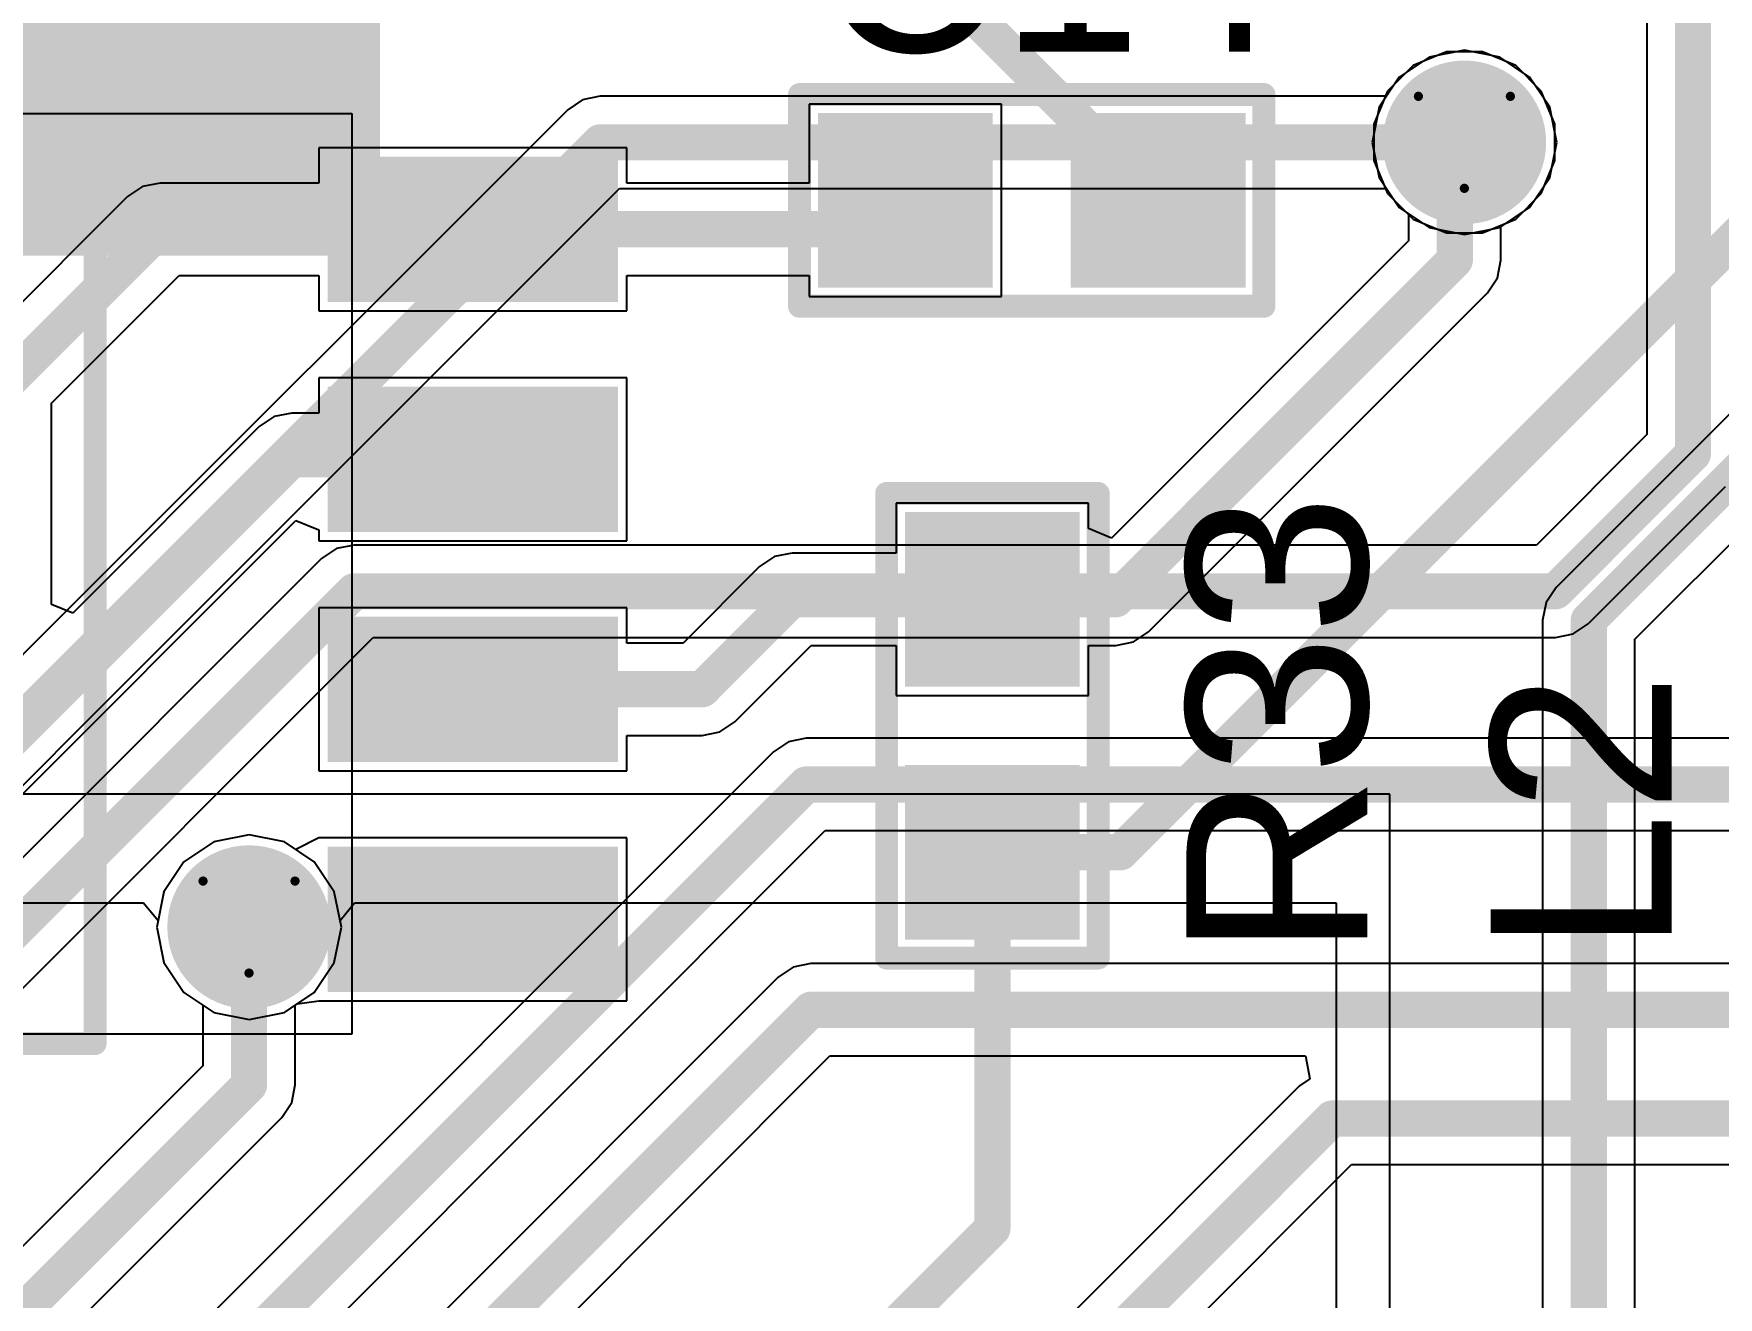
# Model space of a CAD drawing. Header units: inches. Extents: x -3 to 423, y -3 to 110.
# Drawn here: x 44.33 to 53.63, y 59.98 to 66.96 of the extents above; entities that cross this region are included whole.
import ezdxf

# ---------------------------------------------------------------- set-up
doc = ezdxf.new("R2010")
doc.units = ezdxf.units.IN
for name, color, linetype in [('Bottom Layer', 5, 'Continuous'), ('Bottom Overlay', 54, 'Continuous'), ('Bottom Paste', 16, 'Continuous'), ('Bottom Solder', 6, 'Continuous'), ('Drill Drawing', 1, 'Continuous'), ('Mechanical 15', 56, 'Continuous'), ('Mid Layer', 16, 'Continuous'), ('Mid Layer 2', 76, 'Continuous'), ('Top Layer', 1, 'Continuous'), ('Top Overlay', 2, 'Continuous'), ('Top Paste', 8, 'Continuous'), ('Top Solder', 216, 'Continuous'), ('Via Holes', 16, 'Continuous')]:
    doc.layers.add(name, color=color, linetype=linetype)
doc.styles.add('Arial', font='', dxfattribs={"height": 0.2})
doc.styles.get('Arial').set_extended_font_data('Arial')

# ---------------------------------------------------------------- blocks, each defined once
blk = doc.blocks.new('50SVPF68M_B_43')
at = {"layer": 'Bottom Layer'}
blk.add_hatch(color=5, dxfattribs=at).paths.add_polyline_path([(2.25, 0.825), (6.75, 0.825), (6.75, -0.825), (2.25, -0.825)])
at = {"layer": 'Bottom Paste'}
blk.add_hatch(color=16, dxfattribs=at).paths.add_polyline_path([(2.25, 0.825), (6.75, 0.825), (6.75, -0.825), (2.25, -0.825)])
at = {"layer": 'Bottom Solder'}
blk.add_hatch(color=6, dxfattribs=at).paths.add_polyline_path([(2.1992, 0.8758), (6.8008, 0.8758), (6.8008, -0.8758), (2.1992, -0.8758)])
at = {"layer": 'Bottom Overlay'}
for points in [[(5.2262, -5.2262, 0.127, 0.127, 0), (5.2262, -0.8524, 0.127, 0.127, 0)], [(-3.09, -5.2262, 0.127, 0.127, 0), (5.2262, -5.2262, 0.127, 0.127, 0)]]:
    blk.add_lwpolyline(points, format="xyseb", dxfattribs=at)
for points in [[(5.1945, -0.8524, 0.0635, 0.0635, 1), (5.258, -0.8524, 0.0635, 0.0635, 1)], [(5.1945, -5.2262, 0.0635, 0.0635, 1), (5.258, -5.2262, 0.0635, 0.0635, 1)], [(5.1945, -5.2262, 0.0635, 0.0635, 1), (5.258, -5.2262, 0.0635, 0.0635, 1)]]:
    blk.add_lwpolyline(points, format="xyseb", close=True, dxfattribs=at)
blk = doc.blocks.new('0603C_TBD_54')
at = {"layer": 'Top Layer'}
for points in [[(-0.381, 0.381), (0.381, 0.381), (0.381, -0.381), (-0.381, -0.381)], [(1.016, 0.381), (1.778, 0.381), (1.778, -0.381), (1.016, -0.381)]]:
    blk.add_hatch(color=1, dxfattribs=at).paths.add_polyline_path(points)
at = {"layer": 'Top Paste'}
for points in [[(-0.381, 0.381), (0.381, 0.381), (0.381, -0.381), (-0.381, -0.381)], [(1.016, 0.381), (1.778, 0.381), (1.778, -0.381), (1.016, -0.381)]]:
    blk.add_hatch(color=8, dxfattribs=at).paths.add_polyline_path(points)
at = {"layer": 'Top Solder'}
for points in [[(-0.4826, 0.4826), (0.4826, 0.4826), (0.4826, -0.4826), (-0.4826, -0.4826)], [(0.9144, 0.4826), (1.8796, 0.4826), (1.8796, -0.4826), (0.9144, -0.4826)]]:
    blk.add_hatch(color=216, dxfattribs=at).paths.add_polyline_path(points)
at = {"layer": 'Top Overlay'}
for points in [[(-0.5842, -0.5842, 0.127, 0.127, 0), (-0.5842, 0.5842, 0.127, 0.127, 0)], [(1.9812, 0.5842, 0.127, 0.127, 0), (-0.5842, 0.5842, 0.127, 0.127, 0)], [(1.9812, -0.5842, 0.127, 0.127, 0), (1.9812, 0.5842, 0.127, 0.127, 0)], [(1.9812, -0.5842, 0.127, 0.127, 0), (-0.5842, -0.5842, 0.127, 0.127, 0)]]:
    blk.add_lwpolyline(points, format="xyseb", dxfattribs=at)
for points in [[(-0.61595, 0.5842, 0.0635, 0.0635, 1), (-0.55245, 0.5842, 0.0635, 0.0635, 1)], [(-0.61595, 0.5842, 0.0635, 0.0635, 1), (-0.55245, 0.5842, 0.0635, 0.0635, 1)], [(1.94945, 0.5842, 0.0635, 0.0635, 1), (2.01295, 0.5842, 0.0635, 0.0635, 1)], [(1.94945, 0.5842, 0.0635, 0.0635, 1), (2.01295, 0.5842, 0.0635, 0.0635, 1)], [(-0.61595, -0.5842, 0.0635, 0.0635, 1), (-0.55245, -0.5842, 0.0635, 0.0635, 1)], [(-0.61595, -0.5842, 0.0635, 0.0635, 1), (-0.55245, -0.5842, 0.0635, 0.0635, 1)], [(1.94945, -0.5842, 0.0635, 0.0635, 1), (2.01295, -0.5842, 0.0635, 0.0635, 1)], [(1.94945, -0.5842, 0.0635, 0.0635, 1), (2.01295, -0.5842, 0.0635, 0.0635, 1)]]:
    blk.add_lwpolyline(points, format="xyseb", close=True, dxfattribs=at)
blk = doc.blocks.new('SOIC8_1_27_5X4MM_56')
at = {"layer": 'Top Layer'}
for points in [[(-2.205, 2), (-2.205, 3.4), (-1.605, 3.4), (-1.605, 2)], [(-0.935, 2), (-0.935, 3.4), (-0.335, 3.4), (-0.335, 2)], [(0.335, 2), (0.335, 3.4), (0.935, 3.4), (0.935, 2)], [(1.605, 2), (1.605, 3.4), (2.205, 3.4), (2.205, 2)], [(-2.205, -3.4), (-2.205, -2), (-1.605, -2), (-1.605, -3.4)], [(-0.935, -3.4), (-0.935, -2), (-0.335, -2), (-0.335, -3.4)], [(0.335, -3.4), (0.335, -2), (0.935, -2), (0.935, -3.4)], [(1.605, -3.4), (1.605, -2), (2.205, -2), (2.205, -3.4)]]:
    blk.add_hatch(color=1, dxfattribs=at).paths.add_polyline_path(points)
at = {"layer": 'Top Paste'}
for points in [[(-2.205, 2), (-2.205, 3.4), (-1.605, 3.4), (-1.605, 2)], [(-0.935, 2), (-0.935, 3.4), (-0.335, 3.4), (-0.335, 2)], [(0.335, 2), (0.335, 3.4), (0.935, 3.4), (0.935, 2)], [(1.605, 2), (1.605, 3.4), (2.205, 3.4), (2.205, 2)], [(-2.205, -3.4), (-2.205, -2), (-1.605, -2), (-1.605, -3.4)], [(-0.935, -3.4), (-0.935, -2), (-0.335, -2), (-0.335, -3.4)], [(0.335, -3.4), (0.335, -2), (0.935, -2), (0.935, -3.4)], [(1.605, -3.4), (1.605, -2), (2.205, -2), (2.205, -3.4)]]:
    blk.add_hatch(color=8, dxfattribs=at).paths.add_polyline_path(points)
at = {"layer": 'Top Solder'}
for points in [[(-2.3066, 1.8984), (-2.3066, 3.5016), (-1.5034, 3.5016), (-1.5034, 1.8984)], [(-1.0366, 1.8984), (-1.0366, 3.5016), (-0.2334, 3.5016), (-0.2334, 1.8984)], [(0.2334, 1.8984), (0.2334, 3.5016), (1.0366, 3.5016), (1.0366, 1.8984)], [(1.5034, 1.8984), (1.5034, 3.5016), (2.3066, 3.5016), (2.3066, 1.8984)], [(-2.3066, -3.5016), (-2.3066, -1.8984), (-1.5034, -1.8984), (-1.5034, -3.5016)], [(-1.0366, -3.5016), (-1.0366, -1.8984), (-0.2334, -1.8984), (-0.2334, -3.5016)], [(0.2334, -3.5016), (0.2334, -1.8984), (1.0366, -1.8984), (1.0366, -3.5016)], [(1.5034, -3.5016), (1.5034, -1.8984), (2.3066, -1.8984), (2.3066, -3.5016)]]:
    blk.add_hatch(color=216, dxfattribs=at).paths.add_polyline_path(points)
at = {"layer": 'Mechanical 15'}
for p, q in [((-2.5446, -2.0356), (-2.5446, 2.032)), ((-2.5446, 2.032), (2.54, 2.032)), ((2.54, 2.032), (2.54, -2.0356)), ((2.54, -2.0356), (-2.5446, -2.0356))]:
    blk.add_line(p, q, dxfattribs=at)
at = {"layer": 'Top Overlay'}
for points in [[(-2.5, -1.2689, 0.127, 0.127, 0), (-2.5, 2, 0.127, 0.127, 0)], [(-2.3, 2, 0.127, 0.127, 0), (-2.5, 2, 0.127, 0.127, 0)], [(-1.7689, -2, 0.127, 0.127, 0), (-2.5, -1.2689, 0.127, 0.127, 0)]]:
    blk.add_lwpolyline(points, format="xyseb", dxfattribs=at)
for points, format in [([(-2.5318, 2, 0.0635, 0.0635, 1), (-2.4683, 2, 0.0635, 0.0635, 1)], "xyseb"), ([(-2.5318, 2, 0.0635, 0.0635, 1), (-2.4683, 2, 0.0635, 0.0635, 1)], "xyseb"), ([(-2.3318, 2, 0.0635, 0.0635, 1), (-2.2683, 2, 0.0635, 0.0635, 1)], "xyseb"), ([(-2.5318, -1.2689, 0.0635, 0.0635, 1), (-2.4683, -1.2689, 0.0635, 0.0635, 1)], "xyseb"), ([(-2.5318, -1.2689, 0.0635, 0.0635, 1), (-2.4683, -1.2689, 0.0635, 0.0635, 1)], "xyseb"), ([(-2.5908, -2.032, 1), (-3.2512, -2.032, 1)], "xyb"), ([(-2.9238, -2.1, 0.1524, 0.1524, 1), (-3.0762, -2.1, 0.1524, 0.1524, 1)], "xyseb"), ([(-1.8007, -2, 0.0635, 0.0635, 1), (-1.7372, -2, 0.0635, 0.0635, 1)], "xyseb"), ([(-3.2512, -2.032, 1), (-3.2512, -2.032, 1)], "xyb"), ([(-3.1143, -2.1, 0.0762, 0.0762, 1), (-3.0381, -2.1, 0.0762, 0.0762, 1)], "xyseb"), ([(-2.9619, -2.1, 0.0762, 0.0762, 1), (-2.8857, -2.1, 0.0762, 0.0762, 1)], "xyseb"), ([(-2.5908, -2.032, 1), (-2.5908, -2.032, 1)], "xyb")]:
    blk.add_lwpolyline(points, format=format, close=True, dxfattribs=at)
blk = doc.blocks.new('0603C_TBD_57')
at = {"layer": 'Top Layer'}
for points in [[(-0.381, 0.381), (0.381, 0.381), (0.381, -0.381), (-0.381, -0.381)], [(1.016, 0.381), (1.778, 0.381), (1.778, -0.381), (1.016, -0.381)]]:
    blk.add_hatch(color=1, dxfattribs=at).paths.add_polyline_path(points)
at = {"layer": 'Top Paste'}
for points in [[(-0.381, 0.381), (0.381, 0.381), (0.381, -0.381), (-0.381, -0.381)], [(1.016, 0.381), (1.778, 0.381), (1.778, -0.381), (1.016, -0.381)]]:
    blk.add_hatch(color=8, dxfattribs=at).paths.add_polyline_path(points)
at = {"layer": 'Top Solder'}
for points in [[(-0.4826, 0.4826), (0.4826, 0.4826), (0.4826, -0.4826), (-0.4826, -0.4826)], [(0.9144, 0.4826), (1.8796, 0.4826), (1.8796, -0.4826), (0.9144, -0.4826)]]:
    blk.add_hatch(color=216, dxfattribs=at).paths.add_polyline_path(points)
at = {"layer": 'Top Overlay'}
for points in [[(-0.5842, -0.5842, 0.127, 0.127, 0), (-0.5842, 0.5842, 0.127, 0.127, 0)], [(-0.5842, 0.5842, 0.127, 0.127, 0), (1.9812, 0.5842, 0.127, 0.127, 0)], [(1.9812, -0.5842, 0.127, 0.127, 0), (1.9812, 0.5842, 0.127, 0.127, 0)], [(-0.5842, -0.5842, 0.127, 0.127, 0), (1.9812, -0.5842, 0.127, 0.127, 0)]]:
    blk.add_lwpolyline(points, format="xyseb", dxfattribs=at)
for points in [[(-0.61595, 0.5842, 0.0635, 0.0635, 1), (-0.55245, 0.5842, 0.0635, 0.0635, 1)], [(-0.61595, 0.5842, 0.0635, 0.0635, 1), (-0.55245, 0.5842, 0.0635, 0.0635, 1)], [(1.94945, 0.5842, 0.0635, 0.0635, 1), (2.01295, 0.5842, 0.0635, 0.0635, 1)], [(1.94945, 0.5842, 0.0635, 0.0635, 1), (2.01295, 0.5842, 0.0635, 0.0635, 1)], [(-0.61595, -0.5842, 0.0635, 0.0635, 1), (-0.55245, -0.5842, 0.0635, 0.0635, 1)], [(-0.61595, -0.5842, 0.0635, 0.0635, 1), (-0.55245, -0.5842, 0.0635, 0.0635, 1)], [(1.94945, -0.5842, 0.0635, 0.0635, 1), (2.01295, -0.5842, 0.0635, 0.0635, 1)], [(1.94945, -0.5842, 0.0635, 0.0635, 1), (2.01295, -0.5842, 0.0635, 0.0635, 1)]]:
    blk.add_lwpolyline(points, format="xyseb", close=True, dxfattribs=at)

msp = doc.modelspace()

# ---------------------------------------------------------------- hatches: boundary and pattern name
at = {"layer": 'Bottom Layer'}
h = msp.add_hatch(color=5, dxfattribs=at)
edge = h.paths.add_edge_path()
edge.add_arc((52.23, 66.36), 0.35, 0, 360)
h = msp.add_hatch(color=5, dxfattribs=at)
edge = h.paths.add_edge_path()
edge.add_arc((45.5168, 62.0268), 0.35, 0, 360)
at = {"layer": 'Bottom Solder'}
h = msp.add_hatch(color=6, dxfattribs=at)
edge = h.paths.add_edge_path()
edge.add_arc((52.23, 66.36), 0.4516, 0, 360)
h = msp.add_hatch(color=6, dxfattribs=at)
edge = h.paths.add_edge_path()
edge.add_arc((45.5168, 62.0268), 0.4516, 0, 360)
at = {"layer": 'Mid Layer'}
h = msp.add_hatch(color=16, dxfattribs=at)
edge = h.paths.add_edge_path()
edge.add_arc((52.23, 66.36), 0.35, 0, 360)
h = msp.add_hatch(color=16, dxfattribs=at)
edge = h.paths.add_edge_path()
edge.add_arc((45.5168, 62.0268), 0.35, 0, 360)
at = {"layer": 'Mid Layer 2'}
h = msp.add_hatch(color=76, dxfattribs=at)
edge = h.paths.add_edge_path()
edge.add_arc((52.23, 66.36), 0.35, 0, 360)
h = msp.add_hatch(color=76, dxfattribs=at)
edge = h.paths.add_edge_path()
edge.add_arc((45.5168, 62.0268), 0.35, 0, 360)
at = {"layer": 'Top Layer'}
h = msp.add_hatch(color=1, dxfattribs=at)
edge = h.paths.add_edge_path()
edge.add_arc((52.23, 66.36), 0.35, 0, 360)
h = msp.add_hatch(color=1, dxfattribs=at)
edge = h.paths.add_edge_path()
edge.add_arc((45.5168, 62.0268), 0.35, 0, 360)
at = {"layer": 'Top Solder'}
h = msp.add_hatch(color=216, dxfattribs=at)
edge = h.paths.add_edge_path()
edge.add_arc((52.23, 66.36), 0.4516, 0, 360)
h = msp.add_hatch(color=216, dxfattribs=at)
edge = h.paths.add_edge_path()
edge.add_arc((45.5168, 62.0268), 0.4516, 0, 360)
at = {"layer": 'Via Holes'}
h = msp.add_hatch(color=7, dxfattribs=at)
edge = h.paths.add_edge_path()
edge.add_arc((52.23, 66.36), 0.25, 0, 360)
h = msp.add_hatch(color=7, dxfattribs=at)
edge = h.paths.add_edge_path()
edge.add_arc((45.5168, 62.0268), 0.25, 0, 360)

# ---------------------------------------------------------------- linework, layer by layer
at = {"layer": 'Bottom Layer'}
for p, q in [((53.2375, 67.3235), (53.2375, 64.746)), ((52.0349, 66.831), (51.8695, 66.7205)), ((52.23, 66.8698), (52.0349, 66.831)), ((52.4251, 66.831), (52.23, 66.8698)), ((52.5905, 66.7205), (52.4251, 66.831)), ((51.8695, 66.7205), (51.799, 66.6149)), ((52.701, 66.5551), (52.5905, 66.7205)), ((47.2768, 66.5402), (44.4168, 63.6802)), ((47.3595, 66.5955), (47.2768, 66.5402)), ((47.4571, 66.6149), (47.3595, 66.5955)), ((51.799, 66.6149), (47.4571, 66.6149)), ((52.7398, 66.36), (52.701, 66.5551)), ((52.701, 66.1649), (52.7398, 66.36)), ((52.5905, 65.9995), (52.701, 66.1649)), ((44.7773, 63.3198), (47.5627, 66.1051)), ((47.5627, 66.1051), (51.799, 66.1051)), ((51.799, 66.1051), (51.8695, 65.9995)), ((51.8695, 65.9995), (52.0349, 65.889)), ((52.4251, 65.889), (52.5905, 65.9995)), ((52.0349, 65.889), (52.23, 65.8502)), ((52.23, 65.8502), (52.4251, 65.889)), ((53.2375, 64.746), (52.6274, 64.1359)), ((52.9132, 63.7008), (53.6726, 64.4602)), ((45.9997, 64.1165), (45.917, 64.0612)), ((46.0973, 64.1359), (45.9997, 64.1165)), ((52.6274, 64.1359), (46.0973, 64.1359)), ((45.917, 64.0612), (43.0598, 61.204)), ((44.4168, 63.6802), (41.3122, 60.5756)), ((52.8305, 63.6455), (52.9132, 63.7008)), ((43.4949, 60.9182), (46.2028, 63.6261)), ((46.2028, 63.6261), (52.733, 63.6261)), ((52.733, 63.6261), (52.8305, 63.6455)), ((41.5449, 60.0873), (44.7773, 63.3198)), ((48.4967, 63.0497), (48.414, 62.9944)), ((48.5942, 63.0691), (48.4967, 63.0497)), ((53.9489, 63.0691), (48.5942, 63.0691)), ((48.414, 62.9944), (42.4722, 57.0527)), ((42.7049, 56.5644), (48.6998, 62.5593)), ((45.5168, 62.5366), (45.3217, 62.4978)), ((45.7119, 62.4978), (45.5168, 62.5366)), ((48.6998, 62.5593), (53.9489, 62.5593)), ((45.3217, 62.4978), (45.1563, 62.3873)), ((45.8773, 62.3873), (45.7119, 62.4978)), ((45.1563, 62.3873), (45.0458, 62.2219)), ((45.9878, 62.2219), (45.8773, 62.3873)), ((45.0458, 62.2219), (45.007, 62.0268)), ((46.0266, 62.0268), (45.9878, 62.2219)), ((45.007, 62.0268), (45.0458, 61.8317)), ((45.9878, 61.8317), (46.0266, 62.0268)), ((45.0458, 61.8317), (45.1563, 61.6663)), ((45.8773, 61.6663), (45.9878, 61.8317)), ((48.5225, 61.8055), (48.4398, 61.7502)), ((48.62, 61.8249), (48.5225, 61.8055)), ((54.1291, 61.8249), (48.62, 61.8249)), ((48.4398, 61.7502), (42.8498, 56.1602)), ((45.1563, 61.6663), (45.2619, 61.5958)), ((45.7717, 61.5958), (45.8773, 61.6663)), ((45.2619, 61.5958), (45.2619, 61.2609)), ((45.7717, 61.1553), (45.7717, 61.5958)), ((43.2849, 55.8744), (48.7256, 61.3151)), ((45.2619, 61.2609), (43.8414, 59.8404)), ((48.7256, 61.3151), (51.3521, 61.3151)), ((51.3521, 61.3151), (51.3764, 61.1881)), ((45.7523, 61.0577), (45.7717, 61.1553)), ((51.3198, 61.1502), (47.1598, 56.9902)), ((51.3764, 61.1881), (51.3198, 61.1502)), ((45.697, 60.975), (45.7523, 61.0577)), ((42.3549, 57.6329), (45.697, 60.975)), ((48.0326, 57.1421), (51.6056, 60.7151)), ((51.6056, 60.7151), (54.9273, 60.7151))]:
    msp.add_line(p, q, dxfattribs=at)
for points in [[(53.4924, 64.6404, 0.2, 0.2, 0), (53.4924, 67.4291, 0.2, 0.2, 0)], [(44.5971, 63.5, 0.2, 0.2, 0), (47.4571, 66.36, 0.2, 0.2, 0)], [(47.4571, 66.36, 0.2, 0.2, 0), (52.23, 66.36, 0.2, 0.2, 0)], [(52.733, 63.881, 0.2, 0.2, 0), (53.4924, 64.6404, 0.2, 0.2, 0)], [(43.24, 61.0237, 0.2, 0.2, 0), (46.0973, 63.881, 0.2, 0.2, 0)], [(46.0973, 63.881, 0.2, 0.2, 0), (52.733, 63.881, 0.2, 0.2, 0)], [(41.29, 60.1929, 0.2, 0.2, 0), (44.5971, 63.5, 0.2, 0.2, 0)], [(42.45, 56.67, 0.2, 0.2, 0), (48.5942, 62.8142, 0.2, 0.2, 0)], [(48.5942, 62.8142, 0.2, 0.2, 0), (54.3799, 62.8142, 0.2, 0.2, 0)], [(45.5168, 61.1553, 0.2, 0.2, 0), (45.5168, 62.0268, 0.2, 0.2, 0)], [(43.03, 55.98, 0.2, 0.2, 0), (48.62, 61.57, 0.2, 0.2, 0)], [(48.62, 61.57, 0.2, 0.2, 0), (54.5601, 61.57, 0.2, 0.2, 0)], [(42.1, 57.7385, 0.2, 0.2, 0), (45.5168, 61.1553, 0.2, 0.2, 0)], [(47.34, 56.81, 0.2, 0.2, 0), (51.5, 60.97, 0.2, 0.2, 0)], [(51.5, 60.97, 0.2, 0.2, 0), (52.25, 60.97, 0.2, 0.2, 0)], [(52.25, 60.97, 0.2, 0.2, 0), (54.9273, 60.97, 0.2, 0.2, 0)]]:
    msp.add_lwpolyline(points, format="xyseb", dxfattribs=at)
for points in [[(47.4071, 66.36, 0.1, 0.1, 1), (47.5071, 66.36, 0.1, 0.1, 1)], [(47.4071, 66.36, 0.1, 0.1, 1), (47.5071, 66.36, 0.1, 0.1, 1)], [(52.18, 66.36, 0.1, 0.1, 1), (52.28, 66.36, 0.1, 0.1, 1)], [(53.4424, 64.6404, 0.1, 0.1, 1), (53.5424, 64.6404, 0.1, 0.1, 1)], [(53.4424, 64.6404, 0.1, 0.1, 1), (53.5424, 64.6404, 0.1, 0.1, 1)], [(46.0473, 63.881, 0.1, 0.1, 1), (46.1473, 63.881, 0.1, 0.1, 1)], [(46.0473, 63.881, 0.1, 0.1, 1), (46.1473, 63.881, 0.1, 0.1, 1)], [(52.683, 63.881, 0.1, 0.1, 1), (52.783, 63.881, 0.1, 0.1, 1)], [(52.683, 63.881, 0.1, 0.1, 1), (52.783, 63.881, 0.1, 0.1, 1)], [(44.5471, 63.5, 0.1, 0.1, 1), (44.6471, 63.5, 0.1, 0.1, 1)], [(44.5471, 63.5, 0.1, 0.1, 1), (44.6471, 63.5, 0.1, 0.1, 1)], [(48.5442, 62.8142, 0.1, 0.1, 1), (48.6442, 62.8142, 0.1, 0.1, 1)], [(48.5442, 62.8142, 0.1, 0.1, 1), (48.6442, 62.8142, 0.1, 0.1, 1)], [(45.4668, 62.0268, 0.1, 0.1, 1), (45.5668, 62.0268, 0.1, 0.1, 1)], [(48.57, 61.57, 0.1, 0.1, 1), (48.67, 61.57, 0.1, 0.1, 1)], [(48.57, 61.57, 0.1, 0.1, 1), (48.67, 61.57, 0.1, 0.1, 1)], [(45.4668, 61.1553, 0.1, 0.1, 1), (45.5668, 61.1553, 0.1, 0.1, 1)], [(45.4668, 61.1553, 0.1, 0.1, 1), (45.5668, 61.1553, 0.1, 0.1, 1)], [(51.45, 60.97, 0.1, 0.1, 1), (51.55, 60.97, 0.1, 0.1, 1)], [(51.45, 60.97, 0.1, 0.1, 1), (51.55, 60.97, 0.1, 0.1, 1)], [(52.2, 60.97, 0.1, 0.1, 1), (52.3, 60.97, 0.1, 0.1, 1)], [(52.2, 60.97, 0.1, 0.1, 1), (52.3, 60.97, 0.1, 0.1, 1)]]:
    msp.add_lwpolyline(points, format="xyseb", close=True, dxfattribs=at)
at = {"layer": 'Drill Drawing'}
for points in [[(51.976, 66.614, 0.0508, 0.0508, 0), (52.484, 66.614, 0.0508, 0.0508, 0)], [(51.976, 66.614, 0.0508, 0.0508, 0), (52.23, 66.106, 0.0508, 0.0508, 0)], [(52.23, 66.106, 0.0508, 0.0508, 0), (52.484, 66.614, 0.0508, 0.0508, 0)], [(45.2628, 62.2808, 0.0508, 0.0508, 0), (45.7708, 62.2808, 0.0508, 0.0508, 0)], [(45.2628, 62.2808, 0.0508, 0.0508, 0), (45.5168, 61.7728, 0.0508, 0.0508, 0)], [(45.5168, 61.7728, 0.0508, 0.0508, 0), (45.7708, 62.2808, 0.0508, 0.0508, 0)]]:
    msp.add_lwpolyline(points, format="xyseb", dxfattribs=at)
for points in [[(51.9633, 66.614, 0.0254, 0.0254, 1), (51.9887, 66.614, 0.0254, 0.0254, 1)], [(51.9633, 66.614, 0.0254, 0.0254, 1), (51.9887, 66.614, 0.0254, 0.0254, 1)], [(52.4713, 66.614, 0.0254, 0.0254, 1), (52.4967, 66.614, 0.0254, 0.0254, 1)], [(52.4713, 66.614, 0.0254, 0.0254, 1), (52.4967, 66.614, 0.0254, 0.0254, 1)], [(52.2173, 66.106, 0.0254, 0.0254, 1), (52.2427, 66.106, 0.0254, 0.0254, 1)], [(52.2173, 66.106, 0.0254, 0.0254, 1), (52.2427, 66.106, 0.0254, 0.0254, 1)], [(45.2501, 62.2808, 0.0254, 0.0254, 1), (45.2755, 62.2808, 0.0254, 0.0254, 1)], [(45.2501, 62.2808, 0.0254, 0.0254, 1), (45.2755, 62.2808, 0.0254, 0.0254, 1)], [(45.7581, 62.2808, 0.0254, 0.0254, 1), (45.7835, 62.2808, 0.0254, 0.0254, 1)], [(45.7581, 62.2808, 0.0254, 0.0254, 1), (45.7835, 62.2808, 0.0254, 0.0254, 1)], [(45.5041, 61.7728, 0.0254, 0.0254, 1), (45.5295, 61.7728, 0.0254, 0.0254, 1)], [(45.5041, 61.7728, 0.0254, 0.0254, 1), (45.5295, 61.7728, 0.0254, 0.0254, 1)]]:
    msp.add_lwpolyline(points, format="xyseb", close=True, dxfattribs=at)
at = {"layer": 'Mid Layer'}
for p, q in [((52.0349, 66.831), (51.8695, 66.7205)), ((52.23, 66.8698), (52.0349, 66.831)), ((52.4251, 66.831), (52.23, 66.8698)), ((52.5905, 66.7205), (52.4251, 66.831)), ((51.8695, 66.7205), (51.759, 66.5551)), ((52.701, 66.5551), (52.5905, 66.7205)), ((51.759, 66.5551), (51.7202, 66.36)), ((52.7398, 66.36), (52.701, 66.5551)), ((51.7202, 66.36), (51.759, 66.1649)), ((52.701, 66.1649), (52.7398, 66.36)), ((51.759, 66.1649), (51.8695, 65.9995)), ((52.5905, 65.9995), (52.701, 66.1649)), ((51.8695, 65.9995), (52.0349, 65.889)), ((52.4251, 65.889), (52.5905, 65.9995)), ((52.0349, 65.889), (52.23, 65.8502)), ((52.23, 65.8502), (52.4251, 65.889)), ((45.5168, 62.5366), (45.3217, 62.4978)), ((45.7119, 62.4978), (45.5168, 62.5366)), ((45.3217, 62.4978), (45.1563, 62.3873)), ((45.8773, 62.3873), (45.7119, 62.4978)), ((45.1563, 62.3873), (45.0458, 62.2219)), ((45.9878, 62.2219), (45.8773, 62.3873)), ((45.0458, 62.2219), (45.007, 62.0268)), ((46.0266, 62.0268), (45.9878, 62.2219)), ((45.007, 62.0268), (45.0458, 61.8317)), ((45.9878, 61.8317), (46.0266, 62.0268)), ((45.0458, 61.8317), (45.1563, 61.6663)), ((45.8773, 61.6663), (45.9878, 61.8317)), ((45.1563, 61.6663), (45.3217, 61.5558)), ((45.7119, 61.5558), (45.8773, 61.6663)), ((45.3217, 61.5558), (45.5168, 61.517)), ((45.5168, 61.517), (45.7119, 61.5558))]:
    msp.add_line(p, q, dxfattribs=at)
at = {"layer": 'Mid Layer 2'}
for p, q in [((52.1305, 66.86), (51.9468, 66.7839)), ((52.3295, 66.86), (52.1305, 66.86)), ((52.5132, 66.7839), (52.3295, 66.86)), ((51.9468, 66.7839), (51.8061, 66.6432)), ((52.6539, 66.6432), (52.5132, 66.7839)), ((51.8061, 66.6432), (51.73, 66.4595)), ((52.73, 66.4595), (52.6539, 66.6432)), ((51.73, 66.4595), (51.73, 66.2605)), ((52.73, 66.2605), (52.73, 66.4595)), ((51.73, 66.2605), (51.8061, 66.0768)), ((52.6539, 66.0768), (52.73, 66.2605)), ((51.8061, 66.0768), (51.9468, 65.9361)), ((52.5132, 65.9361), (52.6539, 66.0768)), ((51.9468, 65.9361), (52.1305, 65.86)), ((52.3295, 65.86), (52.5132, 65.9361)), ((52.1305, 65.86), (52.3295, 65.86)), ((51.8188, 62.76), (40.3772, 62.76)), ((51.8188, 54.1989), (51.8188, 62.76)), ((37.24, 62.1605), (44.9335, 62.1605)), ((44.9335, 62.1605), (45.0141, 62.0624)), ((46.0195, 62.0624), (46.1001, 62.1605)), ((46.1001, 62.1605), (51.5215, 62.1605)), ((51.5215, 62.1605), (51.5215, 54.5446)), ((45.0141, 62.0624), (45.007, 62.0268)), ((45.007, 62.0268), (45.0458, 61.8317)), ((45.9878, 61.8317), (46.0266, 62.0268)), ((46.0266, 62.0268), (46.0195, 62.0624)), ((45.0458, 61.8317), (45.1563, 61.6663)), ((45.8773, 61.6663), (45.9878, 61.8317)), ((45.1563, 61.6663), (45.3217, 61.5558)), ((45.7119, 61.5558), (45.8773, 61.6663)), ((45.3217, 61.5558), (45.5168, 61.517)), ((45.5168, 61.517), (45.7119, 61.5558))]:
    msp.add_line(p, q, dxfattribs=at)
at = {"layer": 'Top Layer'}
for p, q in [((56.3651, 67.53), (52.7368, 63.9016)), ((53.1719, 63.6158), (56.8002, 67.2441)), ((52.0349, 66.831), (51.8695, 66.7205)), ((52.23, 66.8698), (52.0349, 66.831)), ((52.4251, 66.831), (52.23, 66.8698)), ((52.5905, 66.7205), (52.4251, 66.831)), ((51.8695, 66.7205), (51.759, 66.5551)), ((52.701, 66.5551), (52.5905, 66.7205)), ((49.6725, 66.5703), (48.6105, 66.5703)), ((48.6105, 66.5703), (48.6105, 66.1349)), ((49.6725, 65.5083), (49.6725, 66.5703)), ((51.759, 66.5551), (51.7202, 66.36)), ((52.7398, 66.36), (52.701, 66.5551)), ((51.7202, 66.36), (51.759, 66.1649)), ((52.701, 66.1649), (52.7398, 66.36)), ((47.603, 66.33), (45.903, 66.33)), ((45.903, 66.33), (45.903, 66.1349)), ((47.603, 66.1349), (47.603, 66.33)), ((51.759, 66.1649), (51.8695, 65.9995)), ((52.5905, 65.9995), (52.701, 66.1649)), ((44.9281, 66.1155), (44.8454, 66.0602)), ((45.0257, 66.1349), (44.9281, 66.1155)), ((45.903, 66.1349), (45.0257, 66.1349)), ((48.6105, 66.1349), (47.603, 66.1349)), ((44.8454, 66.0602), (43.9904, 65.2052)), ((51.8695, 65.9995), (51.9221, 65.9644)), ((52.4319, 65.8936), (52.5905, 65.9995)), ((51.9221, 65.9644), (51.9221, 65.8156)), ((52.4319, 65.71), (52.4319, 65.8936)), ((51.9221, 65.8156), (50.281, 64.1745)), ((52.4125, 65.6125), (52.4319, 65.71)), ((44.4255, 64.9194), (45.1312, 65.6251)), ((45.1312, 65.6251), (45.903, 65.6251)), ((45.903, 65.6251), (45.903, 65.43)), ((47.603, 65.43), (47.603, 65.6251)), ((47.603, 65.6251), (48.6105, 65.6251)), ((48.6105, 65.6251), (48.6105, 65.5083)), ((52.3572, 65.5298), (52.4125, 65.6125)), ((50.4842, 63.6568), (52.3572, 65.5298)), ((45.903, 65.43), (47.603, 65.43)), ((48.6105, 65.5083), (49.6725, 65.5083)), ((47.603, 65.06), (45.903, 65.06)), ((45.903, 65.06), (45.903, 64.8649)), ((47.603, 64.16), (47.603, 65.06)), ((44.4255, 63.8089), (44.4255, 64.9194)), ((45.753, 64.8649), (45.6555, 64.8455)), ((45.903, 64.8649), (45.753, 64.8649)), ((45.5728, 64.7902), (44.5428, 63.7603)), ((45.6555, 64.8455), (45.5728, 64.7902)), ((50.154, 64.368), (49.092, 64.368)), ((49.092, 64.368), (49.092, 64.0919)), ((50.154, 64.2271), (50.154, 64.368)), ((44.1299, 62.6264), (45.776, 64.2725)), ((45.776, 64.2725), (45.903, 64.2199)), ((45.903, 64.2199), (45.903, 64.16)), ((50.281, 64.1745), (50.154, 64.2271)), ((45.903, 64.16), (47.603, 64.16)), ((48.4189, 64.0725), (48.3362, 64.0172)), ((48.5165, 64.0919), (48.4189, 64.0725)), ((49.092, 64.0919), (48.5165, 64.0919)), ((48.3362, 64.0172), (47.9139, 63.5949)), ((52.7368, 63.9016), (52.6815, 63.8189)), ((44.5428, 63.7603), (44.4255, 63.8089)), ((47.603, 63.79), (45.903, 63.79)), ((45.903, 63.79), (45.903, 62.89)), ((47.603, 63.5949), (47.603, 63.79)), ((52.6815, 63.8189), (52.6621, 63.7214)), ((50.4016, 63.6015), (50.4842, 63.6568)), ((52.6621, 63.7214), (52.6621, 59.761)), ((47.9139, 63.5949), (47.603, 63.5949)), ((48.1997, 63.1598), (48.6221, 63.5821)), ((48.6221, 63.5821), (49.092, 63.5821)), ((49.092, 63.5821), (49.092, 63.306)), ((50.154, 63.306), (50.154, 63.5821)), ((50.154, 63.5821), (50.304, 63.5821)), ((50.304, 63.5821), (50.4016, 63.6015)), ((53.1719, 59.761), (53.1719, 63.6158)), ((49.092, 63.306), (50.154, 63.306)), ((48.0195, 63.0851), (48.117, 63.1045)), ((48.117, 63.1045), (48.1997, 63.1598)), ((47.603, 62.89), (47.603, 63.0851)), ((47.603, 63.0851), (48.0195, 63.0851)), ((45.903, 62.89), (47.603, 62.89)), ((45.5168, 62.5366), (45.3217, 62.4978)), ((45.7119, 62.4978), (45.5168, 62.5366)), ((45.3217, 62.4978), (45.1563, 62.3873)), ((45.776, 62.4549), (45.7119, 62.4978)), ((45.903, 62.52), (45.776, 62.4549)), ((47.603, 62.52), (45.903, 62.52)), ((45.903, 62.52), (45.903, 62.52)), ((47.603, 61.62), (47.603, 62.52)), ((45.1563, 62.3873), (45.0458, 62.2219)), ((45.0458, 62.2219), (45.007, 62.0268)), ((45.007, 62.0268), (45.0458, 61.8317)), ((45.0458, 61.8317), (45.1563, 61.6663)), ((45.1563, 61.6663), (45.3217, 61.5558)), ((45.7119, 61.5558), (45.7829, 61.6033)), ((45.7829, 61.6033), (45.903, 61.62)), ((45.903, 61.62), (45.903, 61.62)), ((45.903, 61.62), (45.903, 61.62)), ((45.903, 61.62), (47.603, 61.62)), ((45.3217, 61.5558), (45.5168, 61.517)), ((45.5168, 61.517), (45.7119, 61.5558))]:
    msp.add_line(p, q, dxfattribs=at)
for points in [[(50.33, 62.44, 0.2, 0.2, 0), (55.97, 68.08, 0.2, 0.2, 0)], [(52.917, 63.7214, 0.2, 0.2, 0), (56.62, 67.4244, 0.2, 0.2, 0)], [(43.1958, 65.8658, 0.2, 0.2, 0), (44.4799, 67.1499, 0.2, 0.2, 0)], [(49.428, 67.1499, 0.2, 0.2, 0), (50.5385, 66.0393, 0.2, 0.2, 0)], [(52.177, 66.307, 0.2, 0.2, 0), (52.23, 66.36, 0.2, 0.2, 0)], [(52.177, 65.71, 0.2, 0.2, 0), (52.177, 66.307, 0.2, 0.2, 0)], [(48.9822, 65.88, 0.2, 0.2, 0), (49.1415, 66.0393, 0.2, 0.2, 0)], [(44.1706, 65.0249, 0.2, 0.2, 0), (45.0257, 65.88, 0.2, 0.2, 0)], [(45.0257, 65.88, 0.2, 0.2, 0), (46.753, 65.88, 0.2, 0.2, 0)], [(46.753, 65.88, 0.2, 0.2, 0), (48.9822, 65.88, 0.2, 0.2, 0)], [(50.304, 63.837, 0.2, 0.2, 0), (52.177, 65.71, 0.2, 0.2, 0)], [(43.875, 62.732, 0.2, 0.2, 0), (45.753, 64.61, 0.2, 0.2, 0)], [(45.753, 64.61, 0.2, 0.2, 0), (46.753, 64.61, 0.2, 0.2, 0)], [(48.0195, 63.34, 0.2, 0.2, 0), (48.5165, 63.837, 0.2, 0.2, 0)], [(48.5165, 63.837, 0.2, 0.2, 0), (49.623, 63.837, 0.2, 0.2, 0)], [(49.623, 63.837, 0.2, 0.2, 0), (50.304, 63.837, 0.2, 0.2, 0)], [(52.917, 59.23, 0.2, 0.2, 0), (52.917, 63.7214, 0.2, 0.2, 0)], [(46.753, 63.34, 0.2, 0.2, 0), (48.0195, 63.34, 0.2, 0.2, 0)], [(49.623, 60.363, 0.2, 0.2, 0), (49.623, 62.44, 0.2, 0.2, 0)], [(49.623, 62.44, 0.2, 0.2, 0), (50.33, 62.44, 0.2, 0.2, 0)], [(46.3884, 62.0268, 0.2, 0.2, 0), (46.5723, 62.2107, 0.2, 0.2, 0)], [(46.5723, 62.2107, 0.2, 0.2, 0), (46.733, 62.05, 0.2, 0.2, 0)], [(46.733, 62.05, 0.2, 0.2, 0), (46.753, 62.07, 0.2, 0.2, 0)], [(45.5168, 62.0268, 0.2, 0.2, 0), (46.3884, 62.0268, 0.2, 0.2, 0)], [(48.49, 59.23, 0.2, 0.2, 0), (49.623, 60.363, 0.2, 0.2, 0)]]:
    msp.add_lwpolyline(points, format="xyseb", dxfattribs=at)
for points in [[(52.18, 66.36, 0.1, 0.1, 1), (52.28, 66.36, 0.1, 0.1, 1)], [(52.127, 66.307, 0.1, 0.1, 1), (52.227, 66.307, 0.1, 0.1, 1)], [(52.127, 66.307, 0.1, 0.1, 1), (52.227, 66.307, 0.1, 0.1, 1)], [(49.0915, 66.0393, 0.1, 0.1, 1), (49.1915, 66.0393, 0.1, 0.1, 1)], [(50.4885, 66.0393, 0.1, 0.1, 1), (50.5885, 66.0393, 0.1, 0.1, 1)], [(44.9757, 65.88, 0.1, 0.1, 1), (45.0757, 65.88, 0.1, 0.1, 1)], [(44.9757, 65.88, 0.1, 0.1, 1), (45.0757, 65.88, 0.1, 0.1, 1)], [(46.703, 65.88, 0.1, 0.1, 1), (46.803, 65.88, 0.1, 0.1, 1)], [(46.703, 65.88, 0.1, 0.1, 1), (46.803, 65.88, 0.1, 0.1, 1)], [(48.9322, 65.88, 0.1, 0.1, 1), (49.0322, 65.88, 0.1, 0.1, 1)], [(48.9322, 65.88, 0.1, 0.1, 1), (49.0322, 65.88, 0.1, 0.1, 1)], [(52.127, 65.71, 0.1, 0.1, 1), (52.227, 65.71, 0.1, 0.1, 1)], [(52.127, 65.71, 0.1, 0.1, 1), (52.227, 65.71, 0.1, 0.1, 1)], [(45.703, 64.61, 0.1, 0.1, 1), (45.803, 64.61, 0.1, 0.1, 1)], [(45.703, 64.61, 0.1, 0.1, 1), (45.803, 64.61, 0.1, 0.1, 1)], [(46.703, 64.61, 0.1, 0.1, 1), (46.803, 64.61, 0.1, 0.1, 1)], [(48.4665, 63.837, 0.1, 0.1, 1), (48.5665, 63.837, 0.1, 0.1, 1)], [(48.4665, 63.837, 0.1, 0.1, 1), (48.5665, 63.837, 0.1, 0.1, 1)], [(49.573, 63.837, 0.1, 0.1, 1), (49.673, 63.837, 0.1, 0.1, 1)], [(49.573, 63.837, 0.1, 0.1, 1), (49.673, 63.837, 0.1, 0.1, 1)], [(50.254, 63.837, 0.1, 0.1, 1), (50.354, 63.837, 0.1, 0.1, 1)], [(50.254, 63.837, 0.1, 0.1, 1), (50.354, 63.837, 0.1, 0.1, 1)], [(52.867, 63.7214, 0.1, 0.1, 1), (52.967, 63.7214, 0.1, 0.1, 1)], [(52.867, 63.7214, 0.1, 0.1, 1), (52.967, 63.7214, 0.1, 0.1, 1)], [(46.703, 63.34, 0.1, 0.1, 1), (46.803, 63.34, 0.1, 0.1, 1)], [(47.9695, 63.34, 0.1, 0.1, 1), (48.0695, 63.34, 0.1, 0.1, 1)], [(47.9695, 63.34, 0.1, 0.1, 1), (48.0695, 63.34, 0.1, 0.1, 1)], [(49.573, 62.44, 0.1, 0.1, 1), (49.673, 62.44, 0.1, 0.1, 1)], [(49.573, 62.44, 0.1, 0.1, 1), (49.673, 62.44, 0.1, 0.1, 1)], [(50.28, 62.44, 0.1, 0.1, 1), (50.38, 62.44, 0.1, 0.1, 1)], [(50.28, 62.44, 0.1, 0.1, 1), (50.38, 62.44, 0.1, 0.1, 1)], [(46.5223, 62.2107, 0.1, 0.1, 1), (46.6223, 62.2107, 0.1, 0.1, 1)], [(46.5223, 62.2107, 0.1, 0.1, 1), (46.6223, 62.2107, 0.1, 0.1, 1)], [(46.703, 62.07, 0.1, 0.1, 1), (46.803, 62.07, 0.1, 0.1, 1)], [(45.4668, 62.0268, 0.1, 0.1, 1), (45.5668, 62.0268, 0.1, 0.1, 1)], [(46.3384, 62.0268, 0.1, 0.1, 1), (46.4384, 62.0268, 0.1, 0.1, 1)], [(46.3384, 62.0268, 0.1, 0.1, 1), (46.4384, 62.0268, 0.1, 0.1, 1)], [(46.683, 62.05, 0.1, 0.1, 1), (46.783, 62.05, 0.1, 0.1, 1)], [(46.683, 62.05, 0.1, 0.1, 1), (46.783, 62.05, 0.1, 0.1, 1)], [(49.573, 60.363, 0.1, 0.1, 1), (49.673, 60.363, 0.1, 0.1, 1)], [(49.573, 60.363, 0.1, 0.1, 1), (49.673, 60.363, 0.1, 0.1, 1)]]:
    msp.add_lwpolyline(points, format="xyseb", close=True, dxfattribs=at)

# ---------------------------------------------------------------- block references
for name, p in [('50SVPF68M_B_43', (39.4399, 66.6099)), ('0603C_TBD_57', (49.1415, 66.0393))]:
    msp.add_blockref(name, p)
at = {"rotation": 270}
for name, p in [('SOIC8_1_27_5X4MM_56', (44.053, 63.975)), ('0603C_TBD_54', (49.623, 63.837))]:
    msp.add_blockref(name, p, dxfattribs=at)

# ---------------------------------------------------------------- texts
at = {"layer": 'Top Overlay', "style": 'Arial'}
msp.add_text('C14', height=1, dxfattribs=at).set_placement((48.66, 66.86))
for s, p in [('R33', (51.6942, 61.8558)), ('L2', (53.3751, 61.88))]:
    msp.add_text(s, height=1, rotation=90, dxfattribs=at).set_placement(p)

doc.saveas('drawing.dxf')
